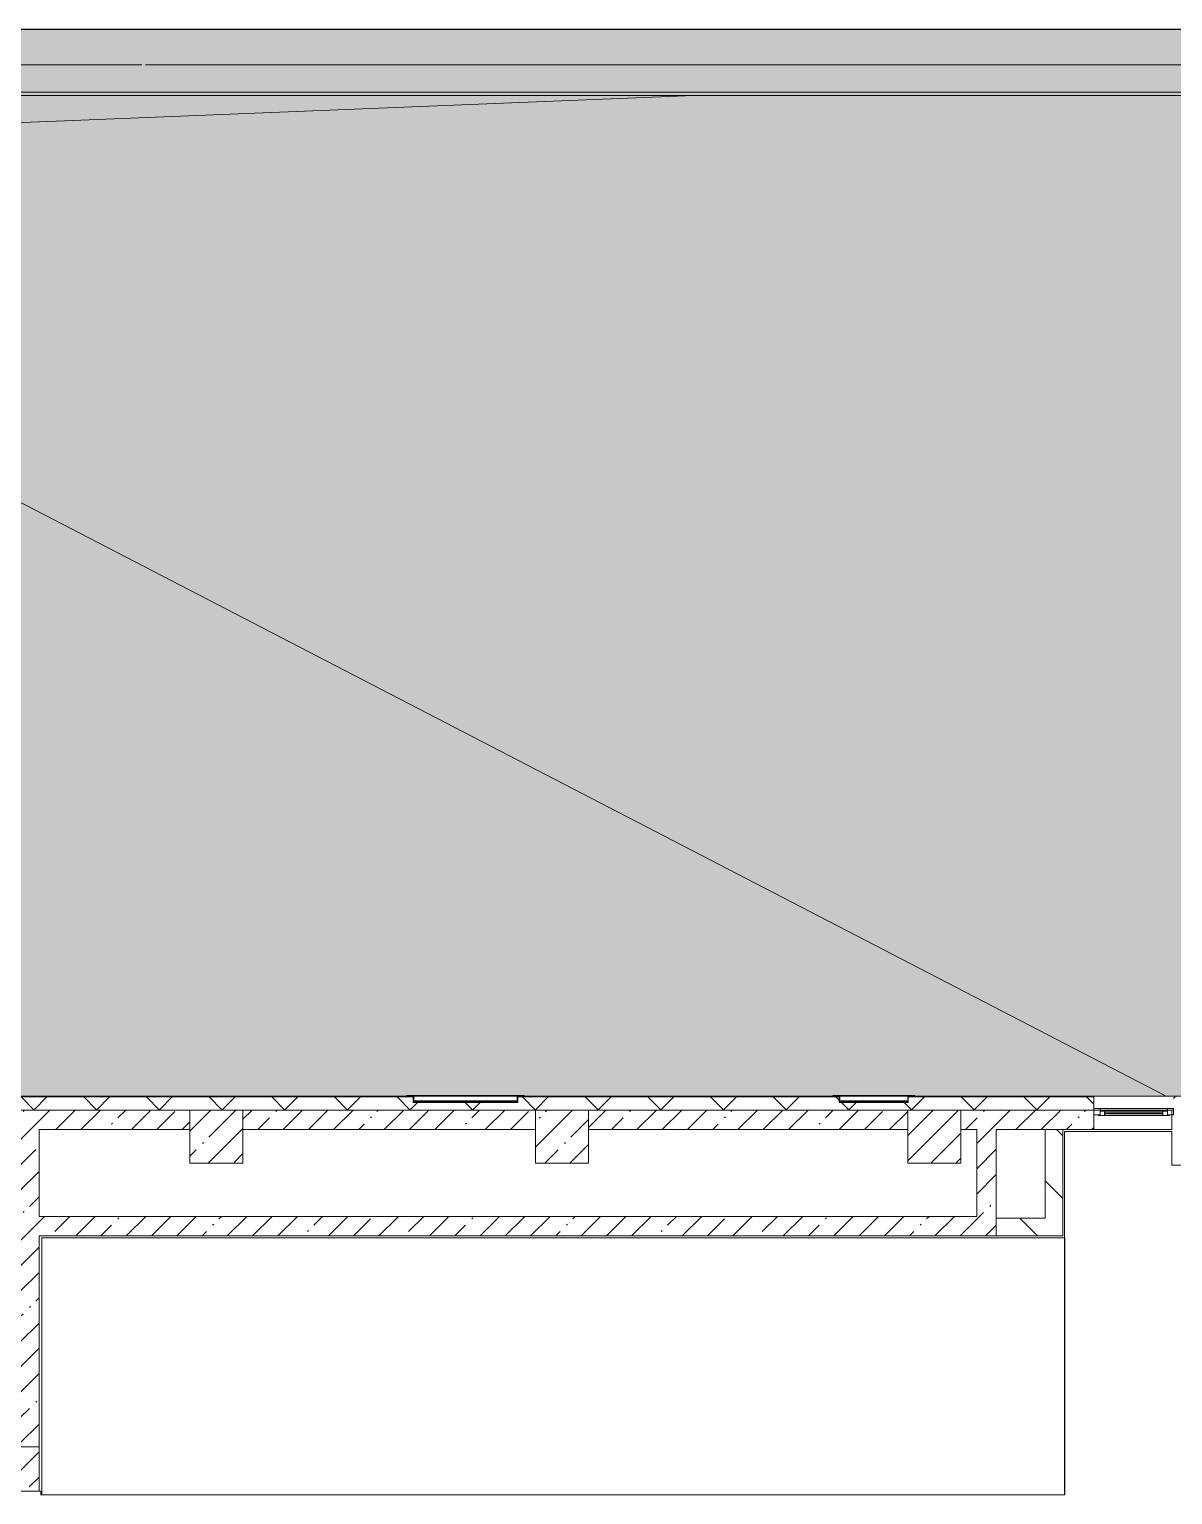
# Model space of a CAD drawing. Header units: millimetres. Extents: x -8624 to 200327, y -8553 to 29000.
# Drawn here: x 20100 to 33000, y 10859 to 27400 of the extents above; entities that cross this region are included whole.
import ezdxf

# ---------------------------------------------------------------- set-up
doc = ezdxf.new("R2010")
doc.units = ezdxf.units.MM
doc.linetypes.add('Осевая', pattern=[15875, 3175, -2381.25, 7937.5, -2381.25])
for name, color, linetype, lineweight in [('A-DETL', 7, 'Continuous', 5), ('A-GENM', 7, 'Continuous', 5), ('A-GLAZ', 7, 'Continuous', 5), ('A-WALL', 7, 'Continuous', 5), ('A-WALL-3', 7, 'Continuous', 9), ('I-WALL', 7, 'Continuous', 5), ('S-COLS', 7, 'Continuous', 5), ('Оси', 7, 'Continuous', 9), ('Оси-2', 7, 'Осевая', 9)]:
    doc.layers.add(name, color=color, linetype=linetype, lineweight=lineweight)
doc.layers.add('A-DETL-GENF-1', color=7, linetype='Continuous', lineweight=9, true_color=0xc0c0c0, transparency=0.4)
for name, color, linetype, lineweight, true_color in [('A-FLOR-1', 7, 'Continuous', 5, 0xb7b7b7), ('A-FLOR-2', 7, 'Continuous', 5, 0xaaaaaa), ('A-GENM-1', 7, 'Continuous', 5, 0x737373), ('A-WALL-1', 7, 'Continuous', 5, 0x737373)]:
    doc.layers.add(name, color=color, linetype=linetype, lineweight=lineweight, true_color=true_color)
pattern_1 = [(45, (0, 0), (-285.123, 285.123), []), (45, (285.12, 0), (-285.123, 285.123), [504.031, -100.806, 16.764, -84.042])]
pattern_2 = [(135, (0, 0), (-353.5534, -353.5534), [])]

# ---------------------------------------------------------------- blocks, each defined once
blk = doc.blocks.new('BSC_Колонна _Прямоугольная - 600х600-V18-3_1_2_птичка копия 1')
at = {"layer": 'S-COLS'}
h = blk.add_hatch(dxfattribs=at)
h.set_pattern_fill('FP_21', color=256, style=0, pattern_type=2)
h.set_pattern_definition([(45, (-26110, -14900), (-285.123, 285.123), []), (45, (-25824.88, -14900), (-285.123, 285.123), [504.031, -100.806, 16.764, -84.042])])
h.paths.add_polyline_path([(-300, -300), (300, -300), (300, 300), (-300, 300), (-300, 87)])
for p, q in [((300, 300), (-300, 300)), ((-300, 300), (-300, -300)), ((300, -300), (300, 300)), ((-300, -300), (300, -300))]:
    blk.add_line(p, q, dxfattribs=at)
blk = doc.blocks.new('парапет1 - парапет-18629556-3_1_2_птичка копия 1')
at = {"layer": 'A-GENM'}
blk.add_line((-2411, 27400), (33928, 27400), dxfattribs=at)
at = {"layer": 'A-GENM-1'}
for p, q in [((33219, 26691), (-1702, 26691)), ((-1665, 26654), (33182, 26654))]:
    blk.add_line(p, q, dxfattribs=at)
blk = doc.blocks.new('BSC_Колонна _Прямоугольная - 500х500-V52-3_1_2_птичка копия 1')
at = {"layer": 'S-COLS'}
h = blk.add_hatch(dxfattribs=at)
h.set_pattern_fill('FP_62', color=256, style=0, pattern_type=2)
h.set_pattern_definition([(45, (-19960, -11150), (-285.123, 285.123), []), (45, (-19674.88, -11150), (-285.123, 285.123), [504.031, -100.806, 16.764, -84.042])])
h.paths.add_polyline_path([(-250, -250), (250, -250), (250, 250), (-250, 250)])
for p, q in [((250, 250), (-250, 250)), ((-250, 250), (-250, -250)), ((250, -250), (250, 250)), ((-250, -250), (250, -250))]:
    blk.add_line(p, q, dxfattribs=at)
blk = doc.blocks.new('BSC_Колонна _Прямоугольная - 600х600-V53-3_1_2_птичка копия 1')
at = {"layer": 'S-COLS'}
h = blk.add_hatch(dxfattribs=at)
h.set_pattern_fill('FP_63', color=256, style=0, pattern_type=2)
h.set_pattern_definition([(45, (-30310, -14900), (-285.123, 285.123), []), (45, (-30024.88, -14900), (-285.123, 285.123), [504.031, -100.806, 16.764, -84.042])])
h.paths.add_polyline_path([(-300, -300), (300, -300), (300, 300), (-300, 300), (-300, 87)])
for p, q in [((300, 300), (-300, 300)), ((-300, 300), (-300, -300)), ((300, -300), (300, 300)), ((-300, -300), (300, -300))]:
    blk.add_line(p, q, dxfattribs=at)
blk = doc.blocks.new('BSC_Колонна _Прямоугольная - 600х600-V115-3_1_2_птичка копия 1')
at = {"layer": 'S-COLS'}
h = blk.add_hatch(dxfattribs=at)
h.set_pattern_fill('FP_86', color=256, style=0, pattern_type=2)
h.set_pattern_definition([(45, (-22210, -14900), (-285.123, 285.123), []), (45, (-21924.88, -14900), (-285.123, 285.123), [504.031, -100.806, 16.764, -84.042])])
h.paths.add_polyline_path([(-300, -300), (300, -300), (300, 300), (-300, 300)])
for p, q in [((300, 300), (-300, 300)), ((-300, 300), (-300, -300)), ((300, -300), (300, 300)), ((-300, -300), (300, -300))]:
    blk.add_line(p, q, dxfattribs=at)
blk = doc.blocks.new('120_Окно_СКБ_1Ст - 120_Окно_СКБ_1Ст_900х2500_h_-20705657-3_1_2_птичка копия 1')
at = {"layer": 'A-GLAZ'}
for p, q in [((-450, -127), (-450, -57)), ((-450, -57), (-380, -57)), ((450, -57), (-450, -57)), ((-380, -127), (-450, -127)), ((-450, -127), (-400, -127)), ((-380, -127), (-400, -127)), ((-400, -127), (-400, -137)), ((-400, -137), (400, -137)), ((400, -137), (-400, -137)), ((-380, -57), (-380, -127)), ((380, -87), (-380, -87)), ((-380, -87), (-380, -127)), ((-330, -137), (-330, -87)), ((-330, -107), (330, -107)), ((330, -117), (-330, -117)), ((330, -137), (330, -87)), ((380, -127), (380, -57)), ((380, -57), (450, -57)), ((380, -127), (380, -87)), ((450, -127), (380, -127)), ((400, -127), (380, -127)), ((400, -127), (450, -127)), ((400, -137), (400, -127)), ((450, -57), (450, -127))]:
    blk.add_line(p, q, dxfattribs=at)
blk = doc.blocks.new('Уголок вложенный - Уголок вложенный-23831105-3_1_2_птичка копия 1')
at = {"layer": 'A-GENM'}
for p, q in [((29237, 15288), (29237, 15349)), ((29244, 15285), (29240, 15285)), ((29244, 15358), (29244, 15285))]:
    blk.add_line(p, q, dxfattribs=at)
at = {"layer": 'A-GENM', "flags": 128}
for points in [[(29237, 15349), (29237, 15351), (29236, 15353), (29235, 15355), (29234, 15356), (29232, 15357), (29230, 15358), (29228, 15358)], [(29240, 15285), (29239, 15285), (29239, 15285), (29238, 15286), (29238, 15286), (29237, 15287), (29237, 15287), (29237, 15288)]]:
    blk.add_lwpolyline(points, dxfattribs=at)
at = {"layer": 'A-GENM-1'}
for p, q in [((29164, 15365), (29244, 15365)), ((29164, 15361), (29164, 15365)), ((29228, 15358), (29167, 15358)), ((29244, 15365), (29244, 15358))]:
    blk.add_line(p, q, dxfattribs=at)
at = {"layer": 'A-GENM-1', "flags": 128}
blk.add_lwpolyline([(29167, 15358), (29166, 15358), (29166, 15358), (29165, 15359), (29165, 15359), (29164, 15360), (29164, 15360), (29164, 15361)], dxfattribs=at)
blk = doc.blocks.new('Уголок вложенный - Уголок вложенный-V127-3_1_2_птичка копия 1')
at = {"layer": 'A-GENM'}
for p, q in [((30010, 15285), (30010, 15358)), ((30014, 15285), (30010, 15285)), ((30017, 15349), (30017, 15288))]:
    blk.add_line(p, q, dxfattribs=at)
at = {"layer": 'A-GENM', "flags": 128}
for points in [[(30017, 15288), (30017, 15287), (30017, 15287), (30016, 15286), (30016, 15286), (30015, 15285), (30015, 15285), (30014, 15285)], [(30026, 15358), (30024, 15358), (30022, 15357), (30020, 15356), (30019, 15355), (30018, 15353), (30017, 15351), (30017, 15349)]]:
    blk.add_lwpolyline(points, dxfattribs=at)
at = {"layer": 'A-GENM-1'}
for p, q in [((30010, 15365), (30090, 15365)), ((30010, 15358), (30010, 15365)), ((30087, 15358), (30026, 15358)), ((30090, 15365), (30090, 15361))]:
    blk.add_line(p, q, dxfattribs=at)
at = {"layer": 'A-GENM-1', "flags": 128}
blk.add_lwpolyline([(30090, 15361), (30090, 15360), (30090, 15360), (30089, 15359), (30089, 15359), (30088, 15358), (30088, 15358), (30087, 15358)], dxfattribs=at)
blk = doc.blocks.new('Уголок вложенный - Уголок вложенный-V128-3_1_2_птичка копия 1')
at = {"layer": 'A-GENM'}
blk.add_line((30010, 15285), (29244, 15285), dxfattribs=at)
at = {"layer": 'A-GENM', "flags": 128}
for points in [[(29237, 15349), (29237, 15351), (29236, 15353), (29235, 15355), (29234, 15356), (29232, 15357), (29230, 15358), (29228, 15358)], [(30026, 15358), (30024, 15358), (30022, 15357), (30020, 15356), (30019, 15355), (30018, 15353), (30017, 15351), (30017, 15349)]]:
    blk.add_lwpolyline(points, dxfattribs=at)
at = {"layer": 'A-GENM-1'}
blk.add_line((29244, 15365), (30010, 15365), dxfattribs=at)
blk = doc.blocks.new('Полоса с поворотом - Полоса с поворотом-23831239-3_1_2_птичка копия 1')
at = {"layer": 'A-GENM'}
for p, q in [((25603, 15306), (24437, 15306)), ((24437, 15298), (25603, 15298))]:
    blk.add_line(p, q, dxfattribs=at)
at = {"layer": 'A-GENM-1'}
blk.add_line((24437, 15363), (25603, 15363), dxfattribs=at)
blk = doc.blocks.new('Уголок вложенный - Уголок вложенный-23831240-3_1_2_птичка копия 1')
at = {"layer": 'A-GENM'}
blk.add_line((25603, 15285), (24437, 15285), dxfattribs=at)
at = {"layer": 'A-GENM', "flags": 128}
for points in [[(24430, 15349), (24430, 15351), (24429, 15353), (24428, 15355), (24427, 15356), (24425, 15357), (24423, 15358), (24421, 15358)], [(25619, 15358), (25617, 15358), (25615, 15357), (25614, 15356), (25612, 15355), (25611, 15353), (25610, 15351), (25610, 15349)]]:
    blk.add_lwpolyline(points, dxfattribs=at)
at = {"layer": 'A-GENM-1'}
blk.add_line((24437, 15365), (25603, 15365), dxfattribs=at)
blk = doc.blocks.new('Полоса с поворотом - Полоса с поворотом-23831104-3_1_2_птичка копия 1')
at = {"layer": 'A-GENM'}
for p, q in [((19783, 15306), (19017, 15306)), ((19017, 15298), (19783, 15298))]:
    blk.add_line(p, q, dxfattribs=at)
at = {"layer": 'A-GENM-1'}
blk.add_line((19017, 15363), (19783, 15363), dxfattribs=at)

msp = doc.modelspace()

# ---------------------------------------------------------------- hatches: boundary and pattern name
at = {"layer": 'A-DETL-GENF-1'}
msp.add_hatch(color=256, dxfattribs=at).paths.add_polyline_path([(-295.9, 14774.9), (-268, 14774.9), (-268, 15358), (38760, 15358), (38760, 23888.3), (33928.1, 23888.3), (33928.1, 27398.1), (-2409.1, 27398.1), (-2409.1, 14774.9), (-740.4, 14774.9)])
at = {"layer": 'A-WALL'}
h = msp.add_hatch(dxfattribs=at)
h.set_pattern_fill('FP_27', color=256, style=0, pattern_type=2)
h.set_pattern_definition([(45, (0, 0), (-353.5534, 353.5534), []), (135, (0, 0), (-353.5534, -353.5534), [])])
h.paths.add_polyline_path([(25603.3, 15200), (32110, 15200), (32110, 15350), (30017, 15349), (30017, 15288), (30010, 15285), (29237, 15288), (29237, 15350), (25610.3, 15349), (25610.3, 15288), (25603.3, 15285), (24430.3, 15288), (24430.3, 15350), (19790, 15349), (19790, 15288), (19783, 15285), (19010, 15288), (19010, 15350), (14783, 15349), (14783, 15288), (14776, 15285), (14603, 15288), (14602.8, 15350), (12860, 15350), (12860, 15200), (25594, 15200)])
h.paths.add_polyline_path([(38310.1, 15200), (38310.1, 15350), (37810, 15350), (37810, 15200), (37929.2, 15200)])
h.paths.add_polyline_path([(35410, 15200), (35410, 15350), (34660, 15350), (34660, 15200), (34817.9, 15200)])
h.paths.add_polyline_path([(33040, 15200), (33240, 15200), (33235, 15350), (33010, 15350), (33010, 15200)])
h.paths.add_polyline_path([(4660, 15200), (6760, 15200), (6760, 15350), (40, 15350), (40, 15293), (-110, 15293), (-110, 15200), (4593.3, 15200)])
h.paths.add_polyline_path([(8260, 15200), (8260, 15350), (7660, 15350), (7660, 15200), (8149.2, 15200)])
h.paths.add_polyline_path([(9160, 15200), (9760, 15200), (9760, 15350), (9160, 15350)])
h.paths.add_polyline_path([(33760, 15200), (33760, 15350), (33610, 15350), (33610, 15200)])
at = {"layer": 'I-WALL'}
h = msp.add_hatch(dxfattribs=at)
h.set_pattern_fill('FP_23', color=256, style=0, pattern_type=2)
h.set_pattern_definition(pattern_1)
h.paths.add_polyline_path([(21910, 14980), (21910, 15200), (18710.3, 15200), (18710.3, 14980), (20594.6, 14980)])
h.paths.add_polyline_path([(14310, 14980), (18110.3, 14980), (18110.3, 15200), (14310, 15200), (14310, 14987)])
h.paths.add_polyline_path([(32110, 14980), (32110, 15200), (30610, 15200), (30610, 14980), (31761.2, 14980)])
h.paths.add_polyline_path([(30010, 14980), (30010, 15200), (26410, 15200), (26410, 14980), (29484.1, 14980)])
h.paths.add_polyline_path([(22510, 14980), (25810, 14980), (25810, 15200), (22510, 15200), (22510, 15022.5)])
h = msp.add_hatch(dxfattribs=at)
h.set_pattern_fill('FP_23', color=256, style=0, pattern_type=2)
h.set_pattern_definition(pattern_1)
h.paths.add_polyline_path([(20210, 11400), (20210, 14980), (19990, 14980), (19990, 11400)])
h = msp.add_hatch(dxfattribs=at)
h.set_pattern_fill('FP_23', color=256, style=0, pattern_type=2)
h.set_pattern_definition(pattern_1)
h.paths.add_polyline_path([(31010, 14000), (31010, 14980), (30790, 14980), (30790, 14000)])
h = msp.add_hatch(dxfattribs=at)
h.set_pattern_fill('FP_26', color=256, style=0, pattern_type=2)
h.set_pattern_definition(pattern_2)
h.paths.add_polyline_path([(31761.2, 13980), (31761.2, 14980), (31561.2, 14980), (31561.2, 13980)])
h = msp.add_hatch(dxfattribs=at)
h.set_pattern_fill('FP_23', color=256, style=0, pattern_type=2)
h.set_pattern_definition(pattern_1)
h.paths.add_polyline_path([(27706.2, 13780), (31010, 13780), (31010, 14000), (20210, 14000), (20210, 13780), (24150.4, 13780)])
h = msp.add_hatch(dxfattribs=at)
h.set_pattern_fill('FP_26', color=256, style=0, pattern_type=2)
h.set_pattern_definition(pattern_2)
h.paths.add_polyline_path([(31761.2, 13780), (31761.2, 13980), (31010, 13980), (31010, 13780), (31262, 13780)])

# ---------------------------------------------------------------- linework, layer by layer
at = {"layer": 'A-DETL'}
for p, q in [((33928.1, 27398.1), (-2409.1, 27398.1)), ((-268, 15358), (38310.1, 15358))]:
    msp.add_line(p, q, dxfattribs=at)
at = {"layer": 'A-FLOR-1'}
for p, q in [((27596.4, 26653.6), (14560, 26130)), ((32928.2, 15358), (14560, 24880))]:
    msp.add_line(p, q, dxfattribs=at)
at = {"layer": 'A-FLOR-2'}
for p, q in [((32990, 14960), (31781.2, 14960)), ((31781.2, 14960), (31781.2, 10859)), ((32990, 14580), (32990, 14960)), ((33630, 14580), (32990, 14580)), ((31782.2, 13759), (20242.2, 13759)), ((20242.2, 13759), (20242.2, 10859)), ((31782.2, 10859), (31782.2, 13759)), ((20231, 10900), (20210, 10900)), ((20231, 10859), (20231, 10900)), ((20231, 10859), (31782.2, 10859))]:
    msp.add_line(p, q, dxfattribs=at)
at = {"layer": 'A-WALL'}
for p, q in [((32110, 15200), (32110, 15358)), ((14310, 15200), (21910, 15200)), ((22510, 15200), (25810, 15200)), ((26410, 15200), (30010, 15200)), ((30610, 15200), (33010, 15200))]:
    msp.add_line(p, q, dxfattribs=at)
at = {"layer": 'A-WALL-1'}
for p, q in [((24360.3, 15358), (19860, 15358)), ((24434.2, 15358), (24421.3, 15358)), ((25619.3, 15358), (25606.3, 15358)), ((29167, 15358), (25680.3, 15358)), ((29240.9, 15358), (29228, 15358)), ((30026, 15358), (30013.1, 15358)), ((33233, 15358), (30087, 15358))]:
    msp.add_line(p, q, dxfattribs=at)
at = {"layer": 'A-WALL-3'}
for p, q in [((24432, 15353), (19788.2, 15353)), ((24430.7, 15350), (19789.6, 15350)), ((29238.8, 15353), (25608.5, 15353)), ((29237.4, 15350), (25609.8, 15350)), ((32110, 15353), (30015.3, 15353)), ((32110, 15350), (30016.6, 15350)), ((21910, 15200), (18710.3, 15200)), ((25810, 15200), (22510, 15200)), ((30010, 15200), (26410, 15200)), ((32110, 15200), (30610, 15200)), ((31761.2, 14980), (31561.2, 14980))]:
    msp.add_line(p, q, dxfattribs=at)
at = {"layer": 'I-WALL'}
for p, q in [((32110, 14980), (32110, 15200)), ((32990, 14980), (32990, 15200)), ((20210, 14000), (20210, 14980)), ((20210, 14980), (21910, 14980)), ((22510, 14980), (25810, 14980)), ((26410, 14980), (30010, 14980)), ((30610, 14980), (30790, 14980)), ((30790, 14980), (30790, 14000)), ((31010, 14980), (31561.2, 14980)), ((31010, 13780), (31010, 14980)), ((31561.2, 14980), (31561.2, 13980)), ((31761.2, 13780), (31761.2, 14980)), ((32990, 14980), (31761.2, 14980)), ((30790, 14000), (20210, 14000)), ((31561.2, 13980), (31010, 13980)), ((20210, 11400), (20210, 13780)), ((20210, 13780), (31761.2, 13780))]:
    msp.add_line(p, q, dxfattribs=at)
at = {"layer": 'Оси'}
msp.add_line((21410, 27000), (33910, 27000), dxfattribs=at)
at = {"layer": 'Оси-2'}
msp.add_line((7875.7, 27000), (21410, 27000), dxfattribs=at)

# ---------------------------------------------------------------- block references
at = {"layer": 'A-GENM'}
for name, p in [('парапет1 - парапет-18629556-3_1_2_птичка копия 1', (0, 0)), ('Уголок вложенный - Уголок вложенный-23831105-3_1_2_птичка копия 1', (-4806.7, 0)), ('Уголок вложенный - Уголок вложенный-23831240-3_1_2_птичка копия 1', (0, 0)), ('Уголок вложенный - Уголок вложенный-V127-3_1_2_птичка копия 1', (-4406.7, 0)), ('Уголок вложенный - Уголок вложенный-23831105-3_1_2_птичка копия 1', (0, 0)), ('Уголок вложенный - Уголок вложенный-V128-3_1_2_птичка копия 1', (0, 0)), ('Уголок вложенный - Уголок вложенный-V127-3_1_2_птичка копия 1', (0, 0))]:
    msp.add_blockref(name, p, dxfattribs=at)
at = {"layer": 'A-GENM-1'}
for name, p in [('Полоса с поворотом - Полоса с поворотом-23831239-3_1_2_птичка копия 1', (0, 0)), ('Полоса с поворотом - Полоса с поворотом-23831104-3_1_2_птичка копия 1', (10227, 0))]:
    msp.add_blockref(name, p, dxfattribs=at)
at = {"layer": 'A-GLAZ'}
msp.add_blockref('120_Окно_СКБ_1Ст - 120_Окно_СКБ_1Ст_900х2500_h_-20705657-3_1_2_птичка копия 1', (32560, 15275), dxfattribs=at)
at = {"layer": 'S-COLS'}
for name, p in [('BSC_Колонна _Прямоугольная - 600х600-V115-3_1_2_птичка копия 1', (22210, 14900)), ('BSC_Колонна _Прямоугольная - 600х600-V18-3_1_2_птичка копия 1', (26110, 14900)), ('BSC_Колонна _Прямоугольная - 600х600-V53-3_1_2_птичка копия 1', (30310, 14900)), ('BSC_Колонна _Прямоугольная - 500х500-V52-3_1_2_птичка копия 1', (19960, 11150))]:
    msp.add_blockref(name, p, dxfattribs=at)

doc.saveas('drawing.dxf')
